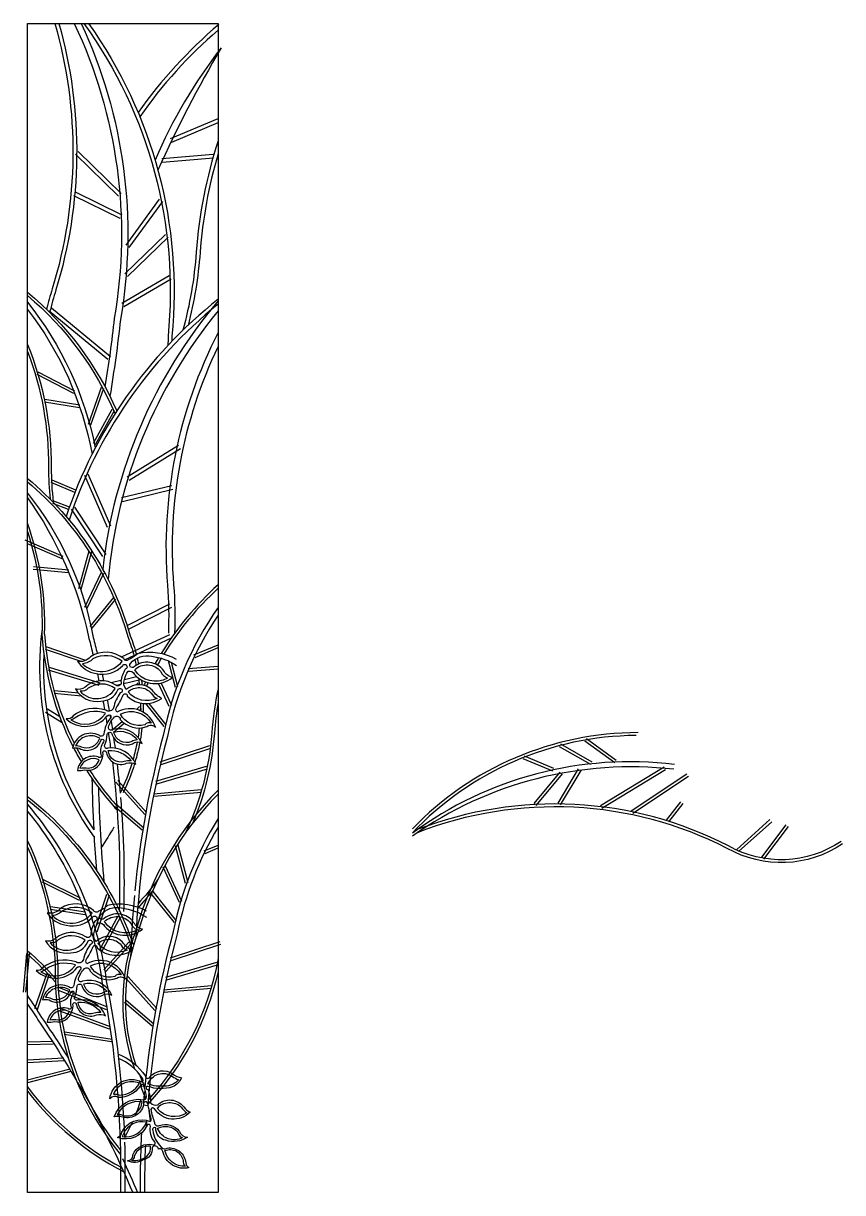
# Model space of a CAD drawing. Extents: x -6708 to 51378, y -17661 to 34250.
# Drawn here: x 44660 to 45990, y -6293 to -4393 of the extents above; entities that cross this region are included whole.
import ezdxf

# ---------------------------------------------------------------- set-up
doc = ezdxf.new("R2010")
doc.units = 0
doc.header["$LTSCALE"] = 5
doc.header["$MEASUREMENT"] = 0
for name, color, linetype in [('0-TEXT', 7, 'CONTINUOUS'), ('1', 1, 'CONTINUOUS'), ('2', 2, 'CONTINUOUS')]:
    doc.layers.add(name, color=color, linetype=linetype)

msp = doc.modelspace()

# ---------------------------------------------------------------- linework, layer by layer
at = {"layer": '0-TEXT'}
msp.add_lwpolyline([(44666.2, -4392.6), (44975.9, -4392.6), (44975.9, -6292.6), (44666.2, -6292.6)], close=True, dxfattribs=at)
at = {"layer": '1'}
for p, q in [((44898.3, -4579.8, 0), (44975.9, -4546.9, 0)), ((44900.7, -4585.5, 0), (44975.9, -4553.7, 0)), ((44814.2, -4673.5), (44744, -4605.1)), ((44818.5, -4669), (44748.3, -4600.7)), ((44884.4, -4612, 0), (44968.1, -4604.9, 0)), ((44884.9, -4618.2, 0), (44968.6, -4611.1, 0)), ((44817, -4709.7), (44741.7, -4672.7)), ((44819.8, -4704.1), (44744.4, -4667.1)), ((44826.5, -4753), (44880.9, -4678.4)), ((44831.5, -4756.7), (44885.9, -4682.1)), ((44824.3, -4799.6), (44890.6, -4735.7)), ((44828.6, -4804.1), (44894.9, -4740.2)), ((44819.5, -4847.1), (44896.3, -4802.5)), ((44822.6, -4852.4), (44899.4, -4807.9)), ((44797, -4938.9), (44701.4, -4860)), ((44801, -4934.2), (44705.4, -4855.2)), ((44741.4, -4993.9), (44681.7, -4963)), ((44743.4, -4990.1), (44683.7, -4959.2)), ((44765.3, -5043.7), (44786.2, -4983.9)), ((44769.3, -5045.1), (44790.2, -4985.3)), ((44750.5, -5017.1), (44693.6, -5007.9)), ((44751.2, -5012.9), (44694.3, -5003.6)), ((44773.2, -5074.7), (44803.9, -5019.6)), ((44776.9, -5076.8), (44807.7, -5021.7)), ((44827.9, -5129.3), (44911.3, -5077.9)), ((44831.2, -5134.6), (44914.6, -5083.2)), ((44796.1, -5212), (44759.3, -5127.3)), ((44801.8, -5209.5), (44765, -5124.9)), ((44743.3, -5155), (44704.5, -5138.8)), ((44744.9, -5151.1), (44706.1, -5134.9)), ((44819, -5163.2), (44900.7, -5143.6)), ((44820.5, -5169.3), (44902.1, -5149.7)), ((44733.1, -5182.7), (44707.4, -5172.9)), ((44734.5, -5178.6), (44708.9, -5168.9)), ((44788.6, -5258.9), (44737.9, -5182.1)), ((44793.8, -5255.4), (44743.1, -5178.7)), ((44724.1, -5258.8), (44662.4, -5232.1)), ((44722.4, -5262.7), (44666.2, -5238.3)), ((44749.6, -5310.8), (44766.4, -5249.7)), ((44753.7, -5311.9), (44770.5, -5250.8)), ((44733, -5285.3), (44675.7, -5279.9)), ((44733.4, -5281), (44676.1, -5275.7)), ((44759.6, -5341.2), (44786.5, -5284.1)), ((44763.4, -5343), (44790.4, -5285.9)), ((44768, -5372.8), (44806.4, -5325.6)), ((44771.3, -5375.5), (44809.7, -5328.2)), ((44828.2, -5371), (44897.7, -5335.7)), ((44830.1, -5377), (44900.5, -5341.2)), ((44818.9, -5422.1), (44897.4, -5385.4)), ((44823.7, -5426.7), (44900, -5391)), ((44753.4, -5429.6), (44695.4, -5409.8)), ((44761.2, -5427.7), (44696.8, -5405.8)), ((44936.7, -5418.9, 0), (44975.9, -5402.3, 0)), ((44938.4, -5422.8, 0), (44975.9, -5407, 0)), ((44906.6, -5471.7, 0), (44895.2, -5428.6, 0)), ((44910.7, -5470.6, 0), (44900.2, -5431, 0)), ((44782.8, -5468.6), (44700.6, -5443.6)), ((44784.1, -5464.5), (44701.8, -5439.5)), ((44927.2, -5441, 0), (44975.9, -5436.9, 0)), ((44927.6, -5445.3, 0), (44975.9, -5441.2, 0)), ((44802.3, -5463.8), (44818.1, -5459.9)), ((44810.4, -5468.2), (44817.7, -5466.4)), ((44822.8, -5465.2), (44849.7, -5458.6)), ((44824, -5458.5), (44843.3, -5453.8)), ((44842.9, -5467.5), (44846.2, -5463.9)), ((44848.9, -5467.2), (44849.3, -5466.8)), ((44896.6, -5502.7, 0), (44879.2, -5465, 0)), ((44900.5, -5500.9, 0), (44883.6, -5464.2, 0)), ((44754.1, -5485.8), (44709.8, -5481.5)), ((44749, -5481.1), (44710.3, -5477.2)), ((44718.6, -5519.4), (44699, -5507.1)), ((44843.1, -5507.4), (44848.4, -5502.8)), ((44847.9, -5508.9), (44851.2, -5506.1)), ((44888.4, -5535.1, 0), (44858.6, -5497.8, 0)), ((44891.7, -5532.5, 0), (44863.9, -5497.5, 0)), ((44722.4, -5529.1), (44695.7, -5512.4)), ((44796, -5517.6), (44799.1, -5516.1)), ((44803.1, -5541.1), (44820.1, -5526.8)), ((44805.8, -5544.4), (44823.3, -5529.6)), ((44881.9, -5592.7, 0), (44962.7, -5566.1, 0)), ((45583.6, -5593, 0), (45532.9, -5564, 0)), ((45620.1, -5594, 0), (45571.6, -5559, 0)), ((45622.8, -5590.2, 0), (45574.3, -5555.2, 0)), ((44883.2, -5596.8, 0), (44964, -5570.2, 0)), ((45521.5, -5603.2, 0), (45473.5, -5583.2, 0)), ((45581.3, -5597, 0), (45530.6, -5568, 0)), ((44874.9, -5624, 0), (44957.3, -5599.8, 0)), ((44876.1, -5628.1, 0), (44958.5, -5603.9, 0)), ((45519.7, -5607.5, 0), (45471.7, -5587.5, 0)), ((45528.3, -5659.9, 0), (45561.6, -5604, 0)), ((45596.9, -5663.6, 0), (45700.5, -5600.8, 0)), ((45599.3, -5667.6, 0), (45702.9, -5604.8, 0)), ((44859.8, -5675, 0), (44812.8, -5622.9, 0)), ((45531, -5609.2, 0), (45488.7, -5660.4, 0)), ((45534.6, -5612.1, 0), (45492.3, -5663.4, 0)), ((45532.3, -5662.3, 0), (45565.6, -5606.4, 0)), ((45647, -5671.9, 0), (45737.5, -5612.2, 0)), ((45649.6, -5675.8, 0), (45740.1, -5616, 0)), ((44856.6, -5677.9, 0), (44809.6, -5625.7, 0)), ((44871, -5644.4, 0), (44948.6, -5637.4, 0)), ((44871.4, -5648.6, 0), (44948.9, -5641.7, 0)), ((44855.2, -5700.5, 0), (44810.2, -5661.8, 0)), ((45704.3, -5687.3, 0), (45727.6, -5657.6, 0)), ((45707.9, -5690.2, 0), (45731.3, -5660.4, 0)), ((44852.4, -5703.7, 0), (44807.4, -5665, 0)), ((45872.2, -5686.4, 0), (45818.4, -5734.9, 0)), ((45875.3, -5689.8, 0), (45821.5, -5738.4, 0)), ((45898.3, -5694.7, 0), (45858.4, -5747.7, 0)), ((45902.1, -5697.5, 0), (45862.1, -5750.5, 0)), ((44923, -5790.2), (44906.8, -5729)), ((44927.1, -5789.1), (44910.9, -5727.9)), ((44953.1, -5737.4), (44975.9, -5727.8)), ((44954.8, -5741.3), (44975.9, -5732.4)), ((44913, -5821.2), (44886.6, -5763.9)), ((44916.9, -5819.4), (44890.4, -5762.1)), ((44750.7, -5818.1), (44690.6, -5787.9)), ((44752.6, -5814.3), (44692.5, -5784.1)), ((44775.2, -5867.5), (44795.3, -5807.5)), ((44779.3, -5868.9), (44799.4, -5808.9)), ((44904.8, -5853.6), (44866.8, -5806)), ((44908.1, -5850.9), (44870.2, -5803.4)), ((44760.1, -5841.2), (44703.1, -5832.6)), ((44760.7, -5836.9), (44703.7, -5828.4)), ((44783.4, -5898.5), (44813.5, -5843)), ((44787.2, -5900.5), (44817.3, -5845)), ((44790.1, -5930.5), (44831.1, -5885.5)), ((44793.3, -5933.4), (44834.3, -5888.3)), ((44898.3, -5911.2), (44979.1, -5884.6)), ((44899.6, -5915.3), (44980.4, -5888.6)), ((44659.6, -5966.7), (44665.2, -5903.8)), ((44663.8, -5967), (44669.5, -5904.2)), ((44747.2, -5926.7), (44750.2, -5925.2)), ((44891.2, -5942.5), (44973.7, -5918.3)), ((44892.4, -5946.6), (44974.9, -5922.4)), ((44678.4, -5993.4), (44698.2, -5935.9)), ((44682.5, -5994.8), (44702.2, -5937.2)), ((44873, -5996.4), (44826, -5944.2)), ((44876.2, -5993.5), (44829.1, -5941.3)), ((44794.5, -5995.3), (44715.6, -5963.4)), ((44796.1, -5991.3), (44717.2, -5959.5)), ((44887.4, -5962.8), (44964.9, -5955.9)), ((44887.8, -5967.1), (44965.3, -5960.2)), ((44868.8, -6022.2), (44823.7, -5983.5)), ((44871.6, -6019), (44826.5, -5980.3)), ((44799.6, -6027), (44718.9, -5997.5)), ((44801.1, -6023), (44720.3, -5993.4)), ((44802.9, -6047.7), (44726, -6035.8)), ((44803.6, -6043.5), (44726.7, -6031.6)), ((44707.9, -6046.9), (44666.2, -6047.9)), ((44708.1, -6051.2), (44666.2, -6052.2)), ((44725.1, -6074), (44666.2, -6077.4)), ((44725.3, -6078.3), (44666.2, -6081.6)), ((44735.5, -6091.9), (44666.2, -6109.8)), ((44736.6, -6096), (44666.2, -6114.2)), ((44861.1, -6151.8), (44854.7, -6150.3))]:
    msp.add_line(p, q, dxfattribs=at)
for points in [[(44710.7, -4392.6, -0.145535), (44706.4, -4823.9, 0.012666), (44697.1, -4857.1)], [(44717.1, -4392.6, -0.144939), (44712.3, -4825.8, 0.014021), (44702.2, -4862.1)], [(44742.2, -4392.6, -0.154434), (44807.1, -4872, -0.012217), (44792.1, -4982.9)], [(44753.6, -4392.6, -0.152794), (44817.3, -4873.5, -0.013705), (44800.1, -4998.3)], [(44757.7, -4392.6, -0.18262), (44894.6, -4901, -0.008057), (44894.3, -4916)], [(44765.4, -4392.6, -0.18098), (44900.8, -4901.3, -0.004204), (44900.7, -4909.2)], [(44666.2, -4829.4, -0.1188), (44811.2, -5022.4)], [(44666.2, -4834.9, -0.11848), (44808.4, -5026.8)], [(44975.9, -4840.9, 0.146467), (44729.2, -5194.1, 0.13665)], [(44975.9, -4843.5, 0.149299), (44788.4, -5279.5, 0.142532)], [(44666.2, -4845.8, -0.118728), (44776.4, -5082.3)], [(44666.2, -4857.3, -0.118727), (44771.1, -5092.6)], [(44975.9, -4848.9, 0.14609), (44733.9, -5199.7, 0.141413)], [(44975.9, -4859.7, 0.150279), (44797.2, -5295.9)], [(44975.9, -4894.9, 0.139242), (44893.6, -5305.7, -0.029056), (44895.1, -5383.4, -0.029056)], [(44666.2, -4914.3, -0.098151), (44704.8, -5114.2, 0.030763), (44708.1, -5170.8)], [(44975.9, -4917.4, 0.132516), (44903.6, -5304.9, -0.029059), (44905.1, -5383.8)], [(44666.2, -4925.9, -0.09293), (44700.5, -5114.2, 0.027802), (44703.2, -5165.9)], [(44666.2, -5131.9, -0.150404), (44833.3, -5387.8, -0.025077), (44843.2, -5418.7, -0.025077)], [(44666.2, -5137.4, -0.148747), (44829.3, -5389.1, -0.026563), (44839.5, -5421.4, -0.026563)], [(44666.2, -5155.8, -0.122493), (44773, -5390.3, -0.004281), (44779.6, -5416.5, -0.004281)], [(44666.2, -5163.3, -0.10283), (44766.1, -5391.9, -0.004481), (44772.9, -5419.2, -0.004481)], [(44666.2, -5218.4, -0.086691), (44689.8, -5385.5, 0.102512), (44740.1, -5567.8, 0.102512)], [(44690, -5377.2, 0.1916), (44774.5, -5714.8)], [(44692.7, -5415.2, 0.165352), (44773.8, -5703)], [(44820.1, -5429.2, 0.301965), (44772.6, -5425.4, -0.1622), (44755.7, -5433.3, 0.443405), (44820.1, -5429.2)], [(44840.7, -5426.2, -0.007765), (44842.9, -5435.8, -0.007765)], [(44844.6, -5423.9, -0.007762), (44846.8, -5433.7, -0.007762)], [(44779.8, -5449.5, -0.001881), (44782.3, -5461.1, -0.001881)], [(44787.3, -5450.2, -0.001728), (44789.5, -5460.9, -0.001728)], [(44840.4, -5443.1, -0.451636), (44882.7, -5445.9, 0.198186), (44893.8, -5456.4, -0.400599), (44840.4, -5443.1)], [(44808.5, -5473.2, 0.318168), (44764.9, -5472.9, -0.263305), (44751.8, -5477.8, 0.495718), (44808.8, -5473.4)], [(44829.6, -5478.8, -0.427212), (44867.3, -5481.1, 0.181516), (44876.8, -5489.6, -0.33888), (44829.6, -5478.8)], [(44846.6, -5456.5, -0.008468), (44848, -5467.2)], [(44851.3, -5459.6, -0.006244), (44852.3, -5467.6)], [(44788.8, -5493.6, -0.00232), (44791.4, -5507.9, -0.00232)], [(44795.7, -5492.1, -0.002924), (44799.1, -5510.3, -0.002924)], [(44849.8, -5496.9, -0.009956), (44849.7, -5509.6)], [(44854.1, -5497.6, -0.01092), (44853.9, -5511.7)], [(44793.1, -5513.5, 0.239944), (44743.6, -5521.2, -0.105325), (44736.9, -5524.5, 0.406418), (44793.1, -5513.8)], [(44793.6, -5520.5, -0.001562), (44795.2, -5530.2, -0.001562)], [(44800.1, -5516.5, -0.000789), (44801, -5521.4, -0.000789)], [(44801.9, -5526.7, -0.002186), (44804.1, -5540.3, -0.002186)], [(44817.2, -5515.1, -0.412098), (44867, -5529.7, 0.323086), (44857, -5532.2, -0.348779), (44817.2, -5515.3)], [(44797.6, -5545.2, -0.004001), (44801.2, -5570, -0.004001)], [(44806.7, -5544.3, -0.305208), (44844.2, -5556.6, 0.084533), (44835.5, -5559.7, -0.471178), (44806.7, -5544.3)], [(44847.8, -5537.6, -0.011864), (44845.8, -5552.6)], [(44852.1, -5537.2, -0.01565), (44849.3, -5557.2)], [(44783.6, -5554.2, 0.453979), (44744.3, -5566.4, -0.196843), (44753.6, -5568.1, 0.435938), (44783.6, -5554.2)], [(44806, -5553.2, -0.002738), (44808.5, -5570.3)], [(44844.4, -5560.3, -0.022651), (44837.8, -5588.4)], [(44848.6, -5560.8, -0.025993), (44840.8, -5593.5)], [(44741.2, -5570, 0.013632), (44753.5, -5592.2, 0.013632)], [(44797.5, -5574.1, -0.26028), (44834.4, -5590.8, 0.071469), (44823.4, -5592, -0.494266), (44797.5, -5574.1)], [(44782.6, -5589.2, 0.444485), (44751.5, -5602.8, -0.117606), (44764.6, -5602.8, 0.33254), (44782.6, -5589.2)], [(44804.2, -5592.5, -0.03883), (44815.1, -5835.7)], [(44811.8, -5595.9, -0.007532), (44816.7, -5643.2)], [(44836.1, -5594.2, -0.041383), (44816.7, -5643.2)], [(44840.2, -5595.4, -0.03949), (44821.6, -5642.8)], [(44762.1, -5606.2, 0.043829), (44811.8, -5670.8)], [(44770.9, -5619.5, 0.009092), (44773.8, -5703)], [(44781.6, -5634.4, 0.016761), (44790.3, -5787.5)], [(44975.9, -5638.8, 0.129651), (44842.7, -5865.4, 0.180648), (44840, -6091.4)], [(44666.2, -5648.8, -0.14724), (44838.5, -5890.7)], [(44666.2, -5654.2, -0.148691), (44836.4, -5898)], [(44666.2, -5661.9, -0.143602), (44794.2, -5948.2, -0.040751), (44823.7, -6203.2)], [(44817.3, -5650.4, -0.029416), (44822.2, -5835.8, -0.025789)], [(44975.9, -5644.9, 0.12764), (44846.7, -5866.7, 0.177023), (44842.4, -6085.5)], [(44666.2, -5673, -0.139802), (44787.2, -5949.4, -0.055013), (44817.1, -6292.6)], [(44806.7, -5698.7, -0.014519), (44785.9, -5731.8)], [(44975.9, -5684.8, 0.089312), (44902.9, -5868.4, 0.040751), (44857, -6120.9)], [(44975.9, -5698.5, 0.084088), (44909.9, -5870, 0.045037), (44861.7, -6148.1)], [(44774.4, -5713.6, 0.006009), (44778.2, -5768.7, 0.006009)], [(44666.2, -5720.7, -0.108033), (44715.6, -5938.8, 0.168329), (44817.1, -6223.6)], [(44666.2, -5731, -0.103516), (44711.3, -5938.8, 0.171357), (44817.3, -6230.5)], [(44771.3, -5838.3, 0.301965), (44723.8, -5834.4, -0.1622), (44706.8, -5842.4, 0.443405), (44771.3, -5838.3)], [(44791.5, -5852.1, -0.451636), (44833.9, -5855, 0.198186), (44844.9, -5865.5, -0.400599), (44791.5, -5852.1)], [(44759.7, -5882.2, 0.318168), (44716.1, -5881.9, -0.263305), (44703, -5886.8, 0.495718), (44759.9, -5882.5)], [(44780.7, -5887.8, -0.427212), (44818.5, -5890.2, 0.181516), (44828, -5898.6, -0.33888), (44780.7, -5887.8)], [(44666.2, -5899.5, -0.030514), (44711.4, -5943.8)], [(44666.2, -5905.1, -0.031154), (44711.6, -5950.4)], [(44744.3, -5922.6, 0.239944), (44694.7, -5930.3, -0.105325), (44688.1, -5933.6, 0.406418), (44744.3, -5922.8)], [(44768.4, -5924.1, -0.412098), (44818.2, -5938.7, 0.323086), (44808.2, -5941.3, -0.348779), (44768.4, -5924.4)], [(44975.9, -5912.2, -0.14138), (44862.2, -6141.7)], [(44975.9, -5933.5, -0.132918), (44861.6, -6148.6)], [(44734.8, -5963.2, 0.453979), (44695.5, -5975.4, -0.196843), (44704.7, -5977.2, 0.435938), (44734.8, -5963.2)], [(44757.9, -5953.4, -0.305208), (44795.4, -5965.7, 0.084533), (44786.6, -5968.8, -0.471178), (44757.9, -5953.4)], [(44666.2, -5972.7, -0.019802), (44689.2, -6008.1, -0.012724), (44733.1, -6075.3)], [(44748.6, -5983.1, -0.26028), (44785.6, -5999.8, 0.071469), (44774.6, -6001.1, -0.494266), (44748.6, -5983.1)], [(44666.2, -5986.2, -0.012589), (44683.2, -6012, -0.051102), (44837.2, -6292.6)], [(44733.7, -5998.3, 0.444485), (44702.7, -6011.9, -0.117606), (44715.8, -6011.9, 0.33254), (44733.7, -5998.3)], [(44848, -6114.9, 0.421189), (44805.8, -6132.8, -0.176035), (44816.2, -6134, 0.273804), (44848, -6114.9)], [(44847.6, -6099.6, 0.018243), (44857, -6120.9)], [(44847.6, -6110.7, 0.008359), (44852.1, -6120.5)], [(44666.2, -6120.9, 0.11042), (44819.3, -6251.8)], [(44666.2, -6127.9, 0.110335), (44822.2, -6258.1)], [(44856.3, -6128.1, 0.003782), (44854.2, -6151.9, 0.003782)], [(44856.5, -6119.8, -0.001305), (44856.1, -6121.4, -0.001305)], [(44852.6, -6145, 0.312282), (44811.7, -6165.9, -0.158727), (44823.6, -6167.7, 0.437117), (44852.6, -6145)], [(44850.6, -6141.1, -0.022376), (44840.9, -6167.9)], [(44876.9, -6155.5, -0.428368), (44915.9, -6153.5, 0.109352), (44925.3, -6162.8, -0.396132), (44876.9, -6155.5)], [(44859.7, -6175, 0.001825), (44859, -6186.4, 0.001825)], [(44859.6, -6178.2, 0.353312), (44822.1, -6196.9, -0.10474), (44820, -6201.5, 0.358217), (44859.6, -6178.2)], [(44836.8, -6177.4, -0.022698), (44823.7, -6203.2)], [(44877.7, -6188.5, -0.416065), (44911.8, -6196.9, 0.331722), (44918, -6203.2, -0.452162), (44877.7, -6188.5)], [(44823.9, -6210.5, -0.013016), (44824.2, -6292.6, -0.013016)], [(44851.4, -6195.7, 0.015364), (44849.4, -6292.6, 0.015364)], [(44866.1, -6217.3, 0.350377), (44839.8, -6233.1, -0.258925), (44835.4, -6240.4, 0.190531), (44860.8, -6232.9, 0.250768), (44866.1, -6217.3)], [(44857.7, -6214.5, 0.012428), (44856.5, -6292.6, 0.012428)], [(44889.6, -6224.3, -0.482141), (44918.9, -6240.5, 0.217714), (44922.7, -6249.7, -0.374666), (44889.6, -6224.3)], [(44820.4, -6237.1, -0.009619), (44845, -6292.6, -0.009619)]]:
    msp.add_lwpolyline(points, format="xyb", dxfattribs=at)
at = {"layer": '1', "elevation": 0}
for points in [[(44977.3, -4394.3, 0.064946), (44846, -4537.5)], [(44975.9, -4403.7, 0.063876), (44848.8, -4544.3)], [(44981.1, -4432.2, 0.065513), (44873.5, -4614.8)], [(44981.1, -4432.2, 0.028449), (44878.1, -4630.9)], [(44975.9, -4583.5, 0.06062), (44940.4, -4764.4, -0.047851), (44918.7, -4891.1)], [(44975.9, -4604.4, 0.054024), (44946.6, -4764.8, -0.044426), (44927.1, -4883.7)], [(44975.9, -5304.8, 0.070857), (44883.2, -5416.7, 0.070857)], [(44975.9, -5310.6, 0.068266), (44887.5, -5417.8, 0.068266)], [(44975.9, -5341.5, 0.102785), (44886.6, -5549.9, 0.040751), (44840.6, -5802.4)], [(44975.9, -5354.1, 0.098151), (44893.5, -5551.5, 0.053046), (44842, -5879.7)], [(44879.3, -5423, 0.005711), (44873.5, -5433.2, 0.005711)], [(44883.6, -5424.2, 0.00617), (44877.3, -5435.1, 0.00617)], [(44858.1, -5462.7, 0.002992), (44855.5, -5468.3)], [(44862.2, -5464, 0.003088), (44859.5, -5469.7)], [(44975.9, -5473.7, 0.034699), (44965.6, -5545.6, -0.090915), (44923.6, -5706.7)], [(44975.9, -5496.3, 0.024056), (44969.9, -5545.9, -0.080795), (44935, -5691.4)], [(45987.8, -5721.9, -0.286034), (45805.2, -5729.1, 0.213763), (45299.5, -5702.7, 0.16057)], [(45990.4, -5725.8, -0.285875), (45803, -5733.2, 0.214668), (45299.1, -5707.9, 0.160848)], [(44877.7, -5784.3, -0.027256), (44845.8, -5823.2)], [(44839.9, -5809.7, 0.015709), (44833.7, -5908.5, 0.015709)], [(44869.8, -5801.7, -0.020145), (44845.3, -5830.1)]]:
    msp.add_lwpolyline(points, format="xyb", dxfattribs=at)
at = {"layer": '1'}
msp.add_lwpolyline([(44862, -6116, -0.494881), (44901.6, -6103.7, 0.096625), (44911.8, -6109, -0.229635), (44888.6, -6119.4, -0.122366)], format="xyb", close=True, dxfattribs=at)
for points in [[(44858.4, -6140.3), (44849.6, -6118.3)], [(44861.8, -6148.8), (44860.6, -6145.8)], [(44865.9, -6176.7), (44864, -6158.7)]]:
    msp.add_lwpolyline(points, dxfattribs=at)
for centre, radius, start, end in [((44206.1, -5368.3), 488.2, 358.0136, 19.559), ((45154.9, -5355.3), 461.8, 183.7076, 206.6545), ((45658.8, -6054.9, 0), 509.8, 90.0755, 136.0887), ((45658.8, -6054.9, 0), 505.2, 90.4453, 136.6408), ((45154.9, -5355.3), 461.8, 207.6537, 210.4233), ((45644.8, -6188.3, 0), 595.8, 83.0149, 126.36), ((45646.6, -6217.5, 0), 616.8, 83.5261, 125.146), ((45154.9, -5355.3), 461.8, 212.8932, 221.9275)]:
    msp.add_arc(centre, radius, start, end, dxfattribs=at)
at = {"layer": '2'}
for points in [[(44908.4, -5426.4, 0.188729), (44845.2, -5417, -0.082734), (44830.3, -5426.4, -0.579904), (44822.5, -5424.8, 0.324148), (44768.4, -5421.7, -0.317944), (44747.3, -5428.7, 0.222011), (44777.8, -5449.1, 0.268669), (44820.9, -5435.8, -1.450492), (44824.8, -5442, 0.074341), (44817.8, -5461.6, -0.819921), (44809.9, -5467.9, 0.34179), (44759.8, -5471, -0.265397), (44744.1, -5474.1, 0.321258), (44785.6, -5493.7, 0.308847), (44813.1, -5475.7, -1.82056), (44817, -5480.4, 0.104734), (44806, -5504.7, -0.522694), (44793.5, -5508.6, 0.257029), (44740.2, -5518, -0.293039), (44729.2, -5522.7, 0.435239), (44795.8, -5518, -1.37492), (44800.3, -5521.9, 0.132229), (44790.4, -5547, -0.65355), (44782.5, -5549.3, 0.496546), (44739.4, -5570.5, -0.145665), (44750.4, -5570.5, 0.472289), (44785.6, -5557.9, -1.476637), (44789.6, -5560.3, 0.233483), (44785.6, -5580.6, -0.942045), (44781, -5584.6, 0.473668), (44747.3, -5606.5, 0.062212), (44759, -5605.7, 0.408883), (44787.2, -5588.5, 0.16239), (44788.8, -5577.5, -1.092633), (44794.4, -5577.7, 0.475911), (44827.2, -5594.7, -0.197682), (44842.1, -5596.3, 0.347146), (44796.6, -5570.5, -0.720925), (44791.9, -5565, 0.068351), (44795.8, -5547.8, -0.912551), (44803.7, -5548.5, 0.414049), (44836.6, -5563.4, -0.34816), (44852.3, -5562.6, 0.364796), (44804.5, -5539.9, -0.760397), (44798, -5536.3, -0.149554), (44807.6, -5519.6, -0.56598), (44817, -5523.5, 0.320275), (44860.1, -5535.2, -0.441176), (44874.2, -5536.8, 0.479235), (44811.5, -5511.7, -0.366574), (44811.5, -5503.1, 0.047763), (44821.9, -5483.7, -0.860037), (44828.3, -5486, 0.349618), (44884.4, -5489.8, -0.123093), (44869.5, -5476.5, 0.403089), (44826.5, -5475.2, -0.276135), (44824, -5458.5, -0.126507), (44829.8, -5445.4, -0.38386), (44840.1, -5450.5, 0.400165), (44901.6, -5455.4, -0.212968), (44887.5, -5444.4, 0.431549), (44839.7, -5438.1, -1), (44833.4, -5432.6, -0.274871), (44867.9, -5420.9, -0.115509), (44908.4, -5435.9)], [(44859.6, -5835.4, 0.188729), (44796.4, -5826, -0.082734), (44781.5, -5835.4, -0.579904), (44773.6, -5833.9, 0.324148), (44719.6, -5830.7, -0.317944), (44698.4, -5837.8, 0.222011), (44729, -5858.1, 0.268669), (44772.1, -5844.8, -1.450492), (44776, -5851.1, 0.074341), (44768.9, -5870.7, -0.819921), (44761.1, -5876.9, 0.34179), (44711, -5880.1, -0.265397), (44695.3, -5883.2, 0.321258), (44736.8, -5902.8, 0.308847), (44764.2, -5884.8, -1.82056), (44768.2, -5889.5, 0.104734), (44757.2, -5913.7, -0.522694), (44744.7, -5917.6, 0.257029), (44691.4, -5927, -0.293039), (44680.4, -5931.7, 0.435239), (44747, -5927, -1.37492), (44751.5, -5930.9, 0.132229), (44741.5, -5956, -0.65355), (44733.7, -5958.4, 0.496546), (44690.6, -5979.5, -0.145665), (44701.6, -5979.5, 0.472289), (44736.8, -5967, -1.476637), (44740.7, -5969.3, 0.233483), (44736.8, -5989.7, -0.942045), (44732.2, -5993.6, 0.473668), (44698.4, -6015.5, 0.062212), (44710.2, -6014.7, 0.408883), (44738.4, -5997.5, 0.16239), (44740, -5986.6, -1.092633), (44745.5, -5986.7, 0.475911), (44778.3, -6003.8, -0.197682), (44793.2, -6005.3, 0.347146), (44747.8, -5979.5, -0.720925), (44743.1, -5974, 0.068351), (44747, -5956.8, -0.912551), (44754.8, -5957.6, 0.414049), (44787.8, -5972.5, -0.34816), (44803.4, -5971.7, 0.364796), (44755.6, -5949, -0.760397), (44749.2, -5945.3, -0.149554), (44758.8, -5928.6, -0.56598), (44768.2, -5932.5, 0.320275), (44811.3, -5944.3, -0.441176), (44825.4, -5945.8, 0.479235), (44762.7, -5920.8, -0.366574), (44762.7, -5912.2, 0.047763), (44773, -5892.7, -0.860037), (44779.5, -5895, 0.349618), (44835.6, -5898.9, -0.123093), (44820.7, -5885.5, 0.403089), (44777.7, -5884.3, -0.276135), (44775.2, -5867.5, -0.126507), (44781, -5854.4, -0.38386), (44791.3, -5859.6, 0.400165), (44852.8, -5864.4, -0.212968), (44838.7, -5853.4, 0.431549), (44790.9, -5847.2, -1), (44784.6, -5841.7, -0.274871), (44819.1, -5829.9, -0.115509), (44859.6, -5844.9)], [(44813.2, -6067.2, -0.153089), (44857.8, -6103.5, 0.705115), (44864.8, -6105.2, -0.406397), (44901.9, -6099.5, 0.151263), (44916.4, -6105.8, -0.199785), (44901.9, -6120.8, -0.161258), (44861.6, -6119.9, 1.095104), (44861.6, -6124.8, -0.105946), (44866.1, -6146.5, 0.302608), (44877.9, -6149.7, -0.444295), (44920, -6153.3, 0.125482), (44930.4, -6161.9, -0.478543), (44872.5, -6156.5, 0.643487), (44866.6, -6157.4, 0.041174), (44872.5, -6178.7, 0.548731), (44880.6, -6183.6, -0.331101), (44912.8, -6192.7, 0.348277), (44926.4, -6202.2, -0.241663), (44891, -6207.6, -0.385009), (44874.7, -6187.3, 0.785629), (44869.8, -6191.3, 0.173438), (44883.4, -6218.5, 0.367938), (44893.3, -6220.3, -0.439315), (44923.2, -6244.3, 0.259219), (44928.6, -6252, -0.422401), (44886.1, -6225.7, 0.504642), (44878.8, -6221.7, 0.745525), (44868.9, -6219.4, -0.398618), (44854.4, -6239.3, -0.264727), (44828.6, -6240.7, 0.449093), (44837.2, -6231.2, -0.369574), (44870.2, -6214.9, 0.787781), (44872.9, -6209.9, -0.239257), (44866.1, -6185, 0.780416), (44860.7, -6183.2, -0.387717), (44812.7, -6203.1, 0.274829), (44819.5, -6194.1, -0.391941), (44865.7, -6176.9, 0.333477), (44867.1, -6172.8, 0.002499), (44861.6, -6147.9, 1.164153), (44854.8, -6149.7, -0.459862), (44818.2, -6169.2, 0.093591), (44807.3, -6169.2, -0.37649), (44853.9, -6141.6, 0.546984), (44859.4, -6137, 0.085809), (44855.3, -6119.4, 0.794946), (44848.9, -6119.9, -0.252477), (44814.1, -6138, 0.374327), (44800, -6140.2, -0.522134), (44852.1, -6112.6, 0.498329), (44852.6, -6106.3, 0.146962), (44814.1, -6074.5)]]:
    msp.add_lwpolyline(points, format="xyb", dxfattribs=at)

doc.saveas('drawing.dxf')
